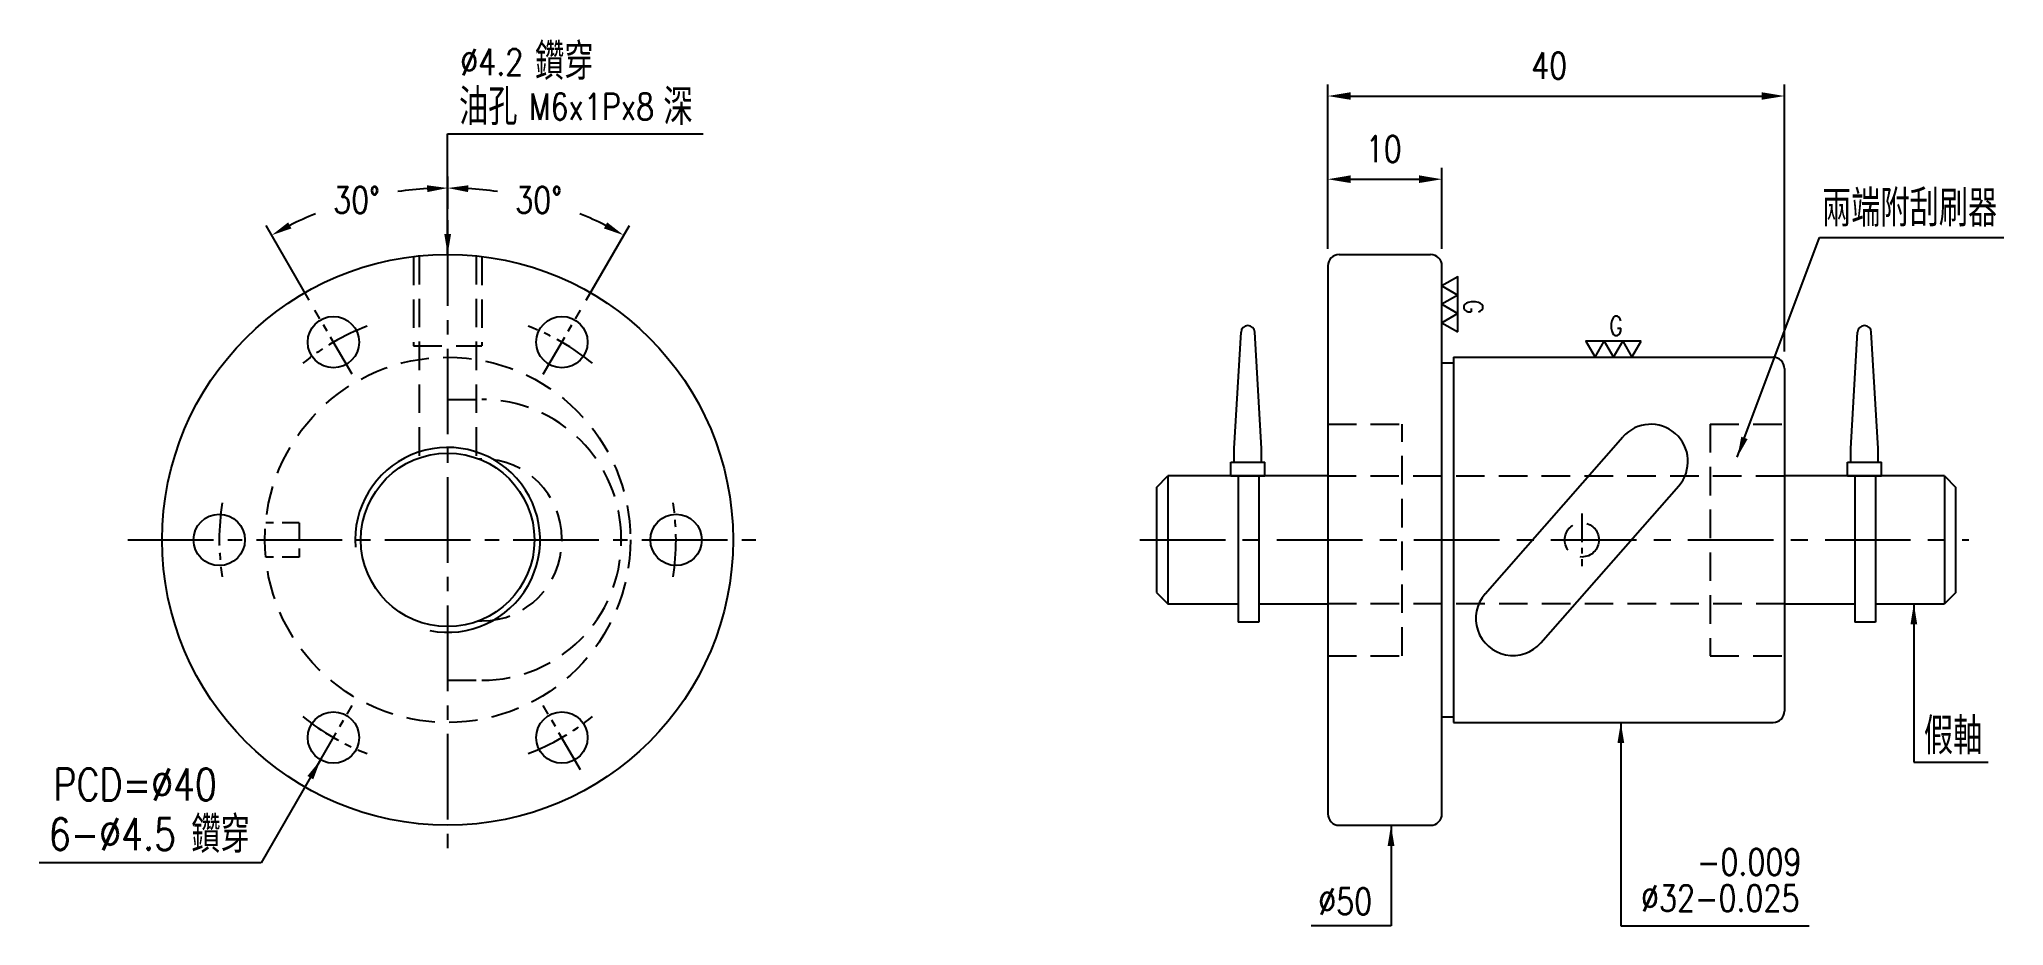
# Model space of a CAD drawing. Header units: millimetres. Extents: x 4744 to 4916, y -289 to -211.
import ezdxf
from ezdxf.enums import TextEntityAlignment as Align

# ---------------------------------------------------------------- set-up
doc = ezdxf.new("R2010")
doc.units = ezdxf.units.MM
doc.header["$LTSCALE"] = 10
for name, pattern in [('C', [2.5625, 2, -0.25, 0.0625, -0.25]), ('CENTER', [2, 1.25, -0.25, 0.25, -0.25]), ('CENTER2', [1.125, 0.75, -0.125, 0.125, -0.125]), ('H', [0.75, 0.5, -0.25])]:
    doc.linetypes.add(name, pattern=pattern)
doc.layers.get('0').update_dxf_attribs({"linetype": 'CONTINUOUS'})
doc.layers.get('DEFPOINTS').update_dxf_attribs({"linetype": 'CONTINUOUS'})
for name, color, linetype in [('04', 4, 'CONTINUOUS'), ('05', 5, 'H'), ('C', 1, 'C'), ('H', 5, 'H'), ('L1', 4, 'CONTINUOUS')]:
    doc.layers.add(name, color=color, linetype=linetype)
for name, color, linetype, lineweight in [('AM_3', 6, 'CONTINUOUS', 25), ('AM_5', 3, 'CONTINUOUS', 25), ('AM_7', 1, 'CENTER', 25)]:
    doc.layers.add(name, color=color, linetype=linetype, lineweight=lineweight)
doc.styles.add('SIMPLEX', font='SIMPLEX.shx', dxfattribs={"width": 0.8, "height": 2.3, "bigfont": 'chineset.shx'})
doc.dimstyles.new('STANDARD$0', dxfattribs={"dimscale": 0, "dimtxt": 2.8, "dimasz": 1.8, "dimexe": 1, "dimexo": 1, "dimgap": 1.2, "dimtad": 1, "dimdec": 3, "dimdsep": 46, "dimtxsty": 'SIMPLEX', "dimcen": 0.09, "dimclrd": 6, "dimclre": 6, "dimclrt": 3, "dimadec": 1, "dimazin": 2, "dimtp": -0.1, "dimtm": 0.2, "dimtfac": 1, "dimtdec": 3, "dimtmove": 0, "dimatfit": 3, "dimfxl": 0, "dimtvp": 0.790698, "dimarcsym": 0})
doc.dimstyles.new('STANDARD$2', dxfattribs={"dimscale": 0, "dimtxt": 2.8, "dimasz": 1.8, "dimexe": 1, "dimexo": 1, "dimgap": 1.2, "dimtad": 0, "dimtih": 1, "dimtoh": 1, "dimdec": 3, "dimrnd": 0.0005, "dimdsep": 46, "dimtxsty": 'SIMPLEX', "dimcen": 0.09, "dimclrd": 6, "dimclre": 6, "dimclrt": 3, "dimadec": 1, "dimazin": 2, "dimtp": -0.1, "dimtm": 0.2, "dimtfac": 1, "dimtdec": 3, "dimtmove": 0, "dimatfit": 3, "dimfxl": 0, "dimtvp": 0.790698, "dimarcsym": 0})
doc.dimstyles.new('STANDARD$7', dxfattribs={"dimscale": 0, "dimtxt": 2.8, "dimasz": 1.8, "dimexe": 1, "dimexo": 1, "dimgap": 1.2, "dimtad": 1, "dimdec": 3, "dimrnd": 0.0005, "dimdsep": 46, "dimtxsty": 'SIMPLEX', "dimcen": 0.09, "dimclrd": 6, "dimclre": 6, "dimclrt": 3, "dimadec": 1, "dimazin": 2, "dimtp": -0.1, "dimtm": 0.2, "dimtfac": 1, "dimtdec": 3, "dimtmove": 2, "dimatfit": 3, "dimfxl": 0, "dimtvp": 0.790698, "dimarcsym": 0})

# ---------------------------------------------------------------- blocks, each defined once
blk = doc.blocks.new('*D5')
at = {"layer": 'AM_3', "color": 6, "lineweight": -2}
for p, q in [((4779.52, -226.23), (4779.52, -223.41)), ((4791.64, -234.23), (4795.43, -227.68))]:
    blk.add_line(p, q, dxfattribs=at)
for start, end in [(81.8539, 86.6531), (63.3469, 67.9176)]:
    blk.add_arc((4779.52, -255.23), 30.82, start, end, dxfattribs=at)
at = {"layer": 'AM_3', "color": 6}
for points in [[(4781.31, -224.77), (4781.33, -224.17), (4779.52, -224.41)], [(4793.49, -227.42), (4793.2, -227.95), (4794.93, -228.54)]]:
    blk.add_solid(points, dxfattribs=at)
at = {"layer": 'DEFPOINTS', "color": 0}
for p in [(4790.06, -226.27), (4779.52, -227.23), (4791.14, -235.1), (4787.89, -240.73), (4779.52, -283.23)]:
    blk.add_point(p, dxfattribs=at)
at = {"layer": 'AM_3', "color": 3, "insert": (4787.49, -225.46), "char_height": 2.3, "attachment_point": 5, "style": 'SIMPLEX'}
blk.add_mtext('30°', dxfattribs=at)
blk = doc.blocks.new('*D6')
at = {"layer": 'AM_3', "color": 6, "lineweight": -2}
for p, q in [((4779.52, -226.23), (4779.52, -223.41)), ((4767.39, -234.23), (4763.61, -227.68))]:
    blk.add_line(p, q, dxfattribs=at)
for start, end in [(93.3469, 98.1461), (112.0824, 116.6531)]:
    blk.add_arc((4779.52, -255.23), 30.82, start, end, dxfattribs=at)
at = {"layer": 'AM_3', "color": 6}
for points in [[(4777.71, -224.17), (4777.73, -224.77), (4779.52, -224.41)], [(4765.84, -227.95), (4765.55, -227.42), (4764.11, -228.54)]]:
    blk.add_solid(points, dxfattribs=at)
at = {"layer": 'DEFPOINTS', "color": 0}
for p in [(4774.17, -224.88), (4779.52, -227.23), (4767.89, -235.1), (4771.14, -240.73), (4779.52, -283.23)]:
    blk.add_point(p, dxfattribs=at)
at = {"layer": 'AM_3', "color": 3, "insert": (4771.54, -225.46), "char_height": 2.3, "attachment_point": 5, "style": 'SIMPLEX'}
blk.add_mtext('30°', dxfattribs=at)
blk = doc.blocks.new('*D3')
at = {"layer": 'AM_5', "color": 6, "lineweight": -2}
for p, q in [((4856.59, -229.73), (4856.59, -215.35)), ((4858.59, -216.35), (4894.59, -216.35)), ((4896.59, -238.73), (4896.59, -215.35))]:
    blk.add_line(p, q, dxfattribs=at)
at = {"layer": 'AM_5', "color": 6}
for points in [[(4858.59, -216.02), (4858.59, -216.68), (4856.59, -216.35)], [(4894.59, -216.02), (4894.59, -216.68), (4896.59, -216.35)]]:
    blk.add_solid(points, dxfattribs=at)
at = {"layer": 'DEFPOINTS', "color": 0}
for p in [(4896.59, -216.35), (4856.59, -231.23), (4896.59, -240.23)]:
    blk.add_point(p, dxfattribs=at)
at = {"layer": 'AM_5', "color": 3, "insert": (4875.98, -213.7), "char_height": 2.3, "attachment_point": 5, "style": 'SIMPLEX'}
blk.add_mtext('40', dxfattribs=at)
blk = doc.blocks.new('*D4')
at = {"layer": 'AM_5', "color": 6, "lineweight": -2}
for p, q in [((4856.59, -229.73), (4856.59, -222.64)), ((4858.59, -223.64), (4864.59, -223.64)), ((4866.59, -229.73), (4866.59, -222.64))]:
    blk.add_line(p, q, dxfattribs=at)
at = {"layer": 'AM_5', "color": 6}
for points in [[(4858.59, -223.3), (4858.59, -223.97), (4856.59, -223.64)], [(4864.59, -223.3), (4864.59, -223.97), (4866.59, -223.64)]]:
    blk.add_solid(points, dxfattribs=at)
at = {"layer": 'DEFPOINTS', "color": 0}
for p in [(4866.59, -223.64), (4856.59, -231.23), (4866.59, -231.23)]:
    blk.add_point(p, dxfattribs=at)
at = {"layer": 'AM_5', "color": 3, "insert": (4861.49, -220.99), "char_height": 2.3, "attachment_point": 5, "style": 'SIMPLEX'}
blk.add_mtext('10', dxfattribs=at)

msp = doc.modelspace()

# ---------------------------------------------------------------- linework, layer by layer
at = {"color": 6}
msp.add_line((4899.6404, -228.7557), (4915.7865, -228.7557), dxfattribs=at)
for p, q in [((4857.594, -230.232), (4865.594, -230.232)), ((4856.594, -231.232), (4856.594, -279.232)), ((4866.594, -279.232), (4866.594, -231.232)), ((4848.394, -247.232), (4848.9947, -237.0244)), ((4850.794, -247.232), (4850.1933, -237.0244)), ((4902.394, -247.232), (4902.9947, -237.0244)), ((4904.794, -247.232), (4904.1933, -237.0244)), ((4866.594, -239.732), (4867.594, -239.732)), ((4867.594, -239.232), (4867.594, -271.232)), ((4867.594, -239.232), (4895.594, -239.232)), ((4896.594, -240.232), (4896.594, -270.232)), ((4848.394, -248.432), (4848.394, -247.232)), ((4850.794, -248.432), (4850.794, -247.232)), ((4870.3645, -259.9645), (4882.4388, -246.2111)), ((4902.394, -248.432), (4902.394, -247.232)), ((4904.794, -248.432), (4904.794, -247.232)), ((4848.094, -248.432), (4851.094, -248.432)), ((4848.094, -249.632), (4848.094, -248.432)), ((4851.094, -249.632), (4851.094, -248.432)), ((4902.094, -249.632), (4902.094, -248.432)), ((4902.094, -248.432), (4905.094, -248.432)), ((4905.094, -249.632), (4905.094, -248.432)), ((4841.594, -250.632), (4842.594, -249.632)), ((4841.594, -250.632), (4841.594, -259.832)), ((4856.5731, -249.632), (4842.594, -249.632)), ((4842.594, -249.632), (4842.594, -260.832)), ((4848.094, -249.632), (4851.094, -249.632)), ((4848.7441, -249.632), (4848.7441, -262.432)), ((4850.5441, -249.632), (4850.5441, -262.432)), ((4875.2492, -264.2528), (4887.3235, -250.4995)), ((4910.594, -249.632), (4896.594, -249.632)), ((4902.094, -249.632), (4905.094, -249.632)), ((4902.7441, -249.632), (4902.7441, -262.432)), ((4904.5441, -249.632), (4904.5441, -262.432)), ((4910.594, -249.632), (4911.594, -250.632)), ((4910.594, -249.632), (4910.594, -260.832)), ((4911.594, -259.832), (4911.594, -250.632)), ((4841.594, -259.832), (4842.594, -260.832)), ((4842.594, -260.832), (4848.7441, -260.832)), ((4850.5441, -260.832), (4856.5731, -260.832)), ((4896.594, -260.832), (4902.7441, -260.832)), ((4904.5441, -260.832), (4910.594, -260.832)), ((4911.594, -259.832), (4910.594, -260.832)), ((4850.5441, -262.432), (4848.7441, -262.432)), ((4904.5441, -262.432), (4902.7441, -262.432)), ((4866.594, -270.732), (4867.594, -270.732)), ((4867.594, -271.232), (4895.594, -271.232)), ((4857.594, -280.232), (4865.594, -280.232))]:
    msp.add_line(p, q)
for centre, radius in [((4779.5181, -255.232), 25), ((4769.5181, -237.9115), 2.25), ((4789.5181, -237.9115), 2.25), ((4779.5181, -255.232), 7.6), ((4759.5181, -255.232), 2.25), ((4799.5181, -255.232), 2.25), ((4769.5181, -272.5525), 2.25), ((4789.5181, -272.5525), 2.25)]:
    msp.add_circle(centre, radius)
for centre, radius, start, end in [((4857.594, -231.232), 1, 90, 180), ((4865.594, -231.232), 1, 0, 90), ((4849.594, -237.0533), 0.6, 2.753997, 177.246003), ((4903.594, -237.0533), 0.6, 2.753997, 177.246003), ((4895.594, -240.232), 1, 0, 90), ((4884.8811, -248.3553), 3.25, 318.719619, 138.719619), ((4872.8068, -262.1087), 3.25, 138.719619, 318.719619), ((4895.594, -270.232), 1, 270, 0), ((4857.594, -279.232), 1, 180, 270), ((4865.594, -279.232), 1, 270, 0)]:
    msp.add_arc(centre, radius, start, end)
at = {"layer": '04'}
for points in [[(4867.9896, -233.7873), (4867.9896, -232.1757), (4866.594, -232.9815)], [(4867.9896, -235.3988), (4867.9896, -233.7873), (4866.594, -234.593)], [(4867.9896, -237.0103), (4867.9896, -235.3988), (4866.594, -236.2045)], [(4880.8089, -237.8364), (4879.1973, -237.8364), (4880.0031, -239.232)], [(4882.4204, -237.8364), (4880.8089, -237.8364), (4881.6146, -239.232)], [(4884.0319, -237.8364), (4882.4204, -237.8364), (4883.2261, -239.232)]]:
    msp.add_lwpolyline(points, close=True, dxfattribs=at)
at = {"layer": '05', "ltscale": 0.5}
for p, q in [((4856.5731, -249.632), (4896.594, -249.632)), ((4896.594, -260.832), (4856.5731, -260.832))]:
    msp.add_line(p, q, dxfattribs=at)
msp.add_circle((4878.844, -255.232), 1.5, dxfattribs=at)
at = {"layer": 'AM_3'}
msp.add_line((4763.1903, -283.5124), (4743.756, -283.5124), dxfattribs=at)
at = {"layer": 'AM_7', "ltscale": 0.2}
msp.add_line((4878.844, -252.934), (4878.844, -257.53), dxfattribs=at)
at = {"layer": 'AM_7', "ltscale": 0.6}
msp.add_line((4840.138, -255.232), (4912.725, -255.232), dxfattribs=at)
at = {"layer": 'C', "linetype": 'CENTER2'}
for p, q in [((4779.5181, -227.232), (4779.5181, -283.232)), ((4751.5181, -255.232), (4807.5181, -255.232))]:
    msp.add_line(p, q, dxfattribs=at)
at = {"layer": 'C', "linetype": 'CENTER2', "ltscale": 0.5}
for p, q in [((4771.1431, -240.726), (4767.8931, -235.0969)), ((4787.8931, -240.726), (4791.1431, -235.0969)), ((4767.8931, -275.3671), (4771.1431, -269.7379)), ((4791.1431, -275.3671), (4787.8931, -269.7379))]:
    msp.add_line(p, q, dxfattribs=at)
for start, end in [(110.679161, 129.320839), (50.679161, 69.320839), (170.679161, 189.320839), (350.679161, 9.320839), (230.679161, 249.320839), (290.679161, 309.320839)]:
    msp.add_arc((4779.5181, -255.232), 20, start, end, dxfattribs=at)
at = {"layer": 'DEFPOINTS', "color": 0, "linetype": 'ByBlock'}
msp.add_point((4896.594, -265.382), dxfattribs=at)
at = {"layer": 'H', "ltscale": 0.5}
for p, q in [((4776.5181, -230.4126), (4776.5181, -238.232)), ((4777.0181, -230.3573), (4777.0181, -248.0549)), ((4782.0181, -230.3573), (4782.0181, -248.0549)), ((4782.5181, -230.4126), (4782.5181, -238.232)), ((4776.5181, -238.232), (4782.5181, -238.232)), ((4779.5181, -242.932), (4782.5181, -242.932)), ((4856.594, -245.082), (4863.094, -245.082)), ((4863.094, -265.382), (4863.094, -245.082)), ((4890.094, -245.082), (4890.094, -265.382)), ((4890.094, -245.082), (4896.594, -245.082)), ((4782.2292, -248.132), (4782.5181, -248.132)), ((4789.5181, -255.132), (4789.5181, -255.332)), ((4794.7181, -255.132), (4794.7181, -255.332)), ((4782.2292, -262.332), (4782.5181, -262.332)), ((4856.594, -265.382), (4863.094, -265.382)), ((4890.094, -265.382), (4896.594, -265.382)), ((4779.5181, -267.532), (4782.5181, -267.532))]:
    msp.add_line(p, q, dxfattribs=at)
at = {"layer": 'H', "ltscale": 0.3}
for p, q in [((4766.5181, -253.732), (4763.5885, -253.732)), ((4766.5181, -253.732), (4766.5181, -256.732)), ((4766.5181, -256.732), (4763.5885, -256.732))]:
    msp.add_line(p, q, dxfattribs=at)
at = {"layer": 'H', "ltscale": 0.5}
msp.add_circle((4779.5181, -255.232), 16, dxfattribs=at)
for centre, radius, start, end in [((4782.5181, -255.132), 12.2, 0, 90), ((4782.5181, -255.132), 7, 0, 90), ((4782.5181, -255.332), 7, 270, 0), ((4782.5181, -255.332), 12.2, 270, 0)]:
    msp.add_arc(centre, radius, start, end, dxfattribs=at)
at = {"layer": 'L1'}
msp.add_arc((4779.5181, -255.232), 8.1, 258.970383, 184.546182, dxfattribs=at)

# ---------------------------------------------------------------- texts
at = {"color": 3, "char_height": 3.2, "attachment_point": 7, "style": 'SIMPLEX'}
for s, insert in [('鑽穿', (4787.1667, -214.943)), ('油孔', (4780.511, -218.9047)), ('深', (4798.4105, -218.9047)), ('兩端附刮刷器', (4899.8667, -227.7926)), ('假軸', (4908.7948, -274.0149)), ('鑽穿', (4757.0711, -282.6552))]:
    msp.add_mtext(s, dxfattribs=dict(at, insert=insert))
at = {"layer": '04', "style": 'SIMPLEX', "width": 0.8}
msp.add_text('G', height=1.6807, rotation=270, dxfattribs=at).set_placement((4869.3378, -234.204), align=Align.MIDDLE_LEFT)
msp.add_text('G', height=1.6807, dxfattribs=at).set_placement((4881.2256, -236.4881), align=Align.MIDDLE_LEFT)
at = {"layer": 'AM_3', "color": 3, "char_height": 2.8, "attachment_point": 5, "style": 'SIMPLEX'}
for s, insert in [('PCD=%%c40', (4752.1586, -276.659)), ('6-∅4.5', (4750.1587, -281.0066))]:
    msp.add_mtext(s, dxfattribs=dict(at, insert=insert))
at = {"layer": 'AM_5', "color": 3, "char_height": 2.3, "attachment_point": 5, "style": 'SIMPLEX'}
for s, insert in [('%%c4.2', (4783.3827, -213.3623)), ('M6x1Px8', (4792.1168, -217.2718)), ('-0.009', (4893.4968, -283.4464)), ('\\A1;∅32-0.025', (4890.9614, -286.6165)), ('\\A1;∅50', (4858.1195, -286.8992))]:
    msp.add_mtext(s, dxfattribs=dict(at, insert=insert))

# ---------------------------------------------------------------- dimensions: what is measured, and where the dimension line sits
at = {"layer": 'AM_3'}
for base, line1, line2, picture, middle in [((4774.1664, -224.8814), ((4779.5181, -227.232), (4779.5181, -283.232)), ((4771.1431, -240.726), (4767.8931, -235.0969)), '*D6', (4771.5416, -225.4633)), ((4790.0587, -226.2718), ((4787.8931, -240.726), (4791.1431, -235.0969)), ((4779.5181, -227.232), (4779.5181, -283.232)), '*D5', (4787.4946, -225.4633))]:
    dim = msp.add_angular_dim_2l(base=base, line1=line1, line2=line2, dimstyle='STANDARD$2', override={"dimscale": 1}, dxfattribs=at)
    dim.commit()
    dim.dimension.update_dxf_attribs({"geometry": picture, "text_midpoint": middle})
at = {"layer": 'AM_5'}
for base, p2, picture, middle in [((4896.594, -216.3484), (4896.594, -240.232), '*D3', (4875.9847, -216.3484)), ((4866.594, -223.6362), (4866.594, -231.232), '*D4', (4861.4879, -223.6362))]:
    dim = msp.add_linear_dim(base=base, p1=(4856.594, -231.232), p2=p2, dimstyle='STANDARD$0', override={"dimscale": 1, "dimtxt": 2.5, "dimasz": 2, "dimexo": 1.5, "dimgap": 1.5, "dimcen": 0, "dimadec": 3}, dxfattribs=at)
    dim.commit()
    dim.dimension.update_dxf_attribs({"geometry": picture, "text_midpoint": middle, "dimtype": 160})

# ---------------------------------------------------------------- leaders
msp.add_leader([(4907.9176, -260.832), (4907.9176, -274.7041), (4914.4233, -274.7041)], dimstyle='STANDARD$7', override={"dimscale": 1, "dimtad": 0})
at = {"layer": 'AM_3'}
for points in [[(4779.5181, -230.232), (4779.5181, -219.6664), (4801.8897, -219.6664)], [(4892.4535, -247.9843), (4899.6404, -228.7557)], [(4882.2572, -271.232), (4882.2572, -289.0299), (4898.7545, -289.0299)], [(4768.3931, -274.501), (4763.1903, -283.5124)], [(4862.1309, -280.232), (4862.1309, -289.0299), (4855.1347, -289.0299)]]:
    msp.add_leader(points, dimstyle='STANDARD$7', override={"dimscale": 1, "dimtad": 0}, dxfattribs=at)

doc.saveas('drawing.dxf')
